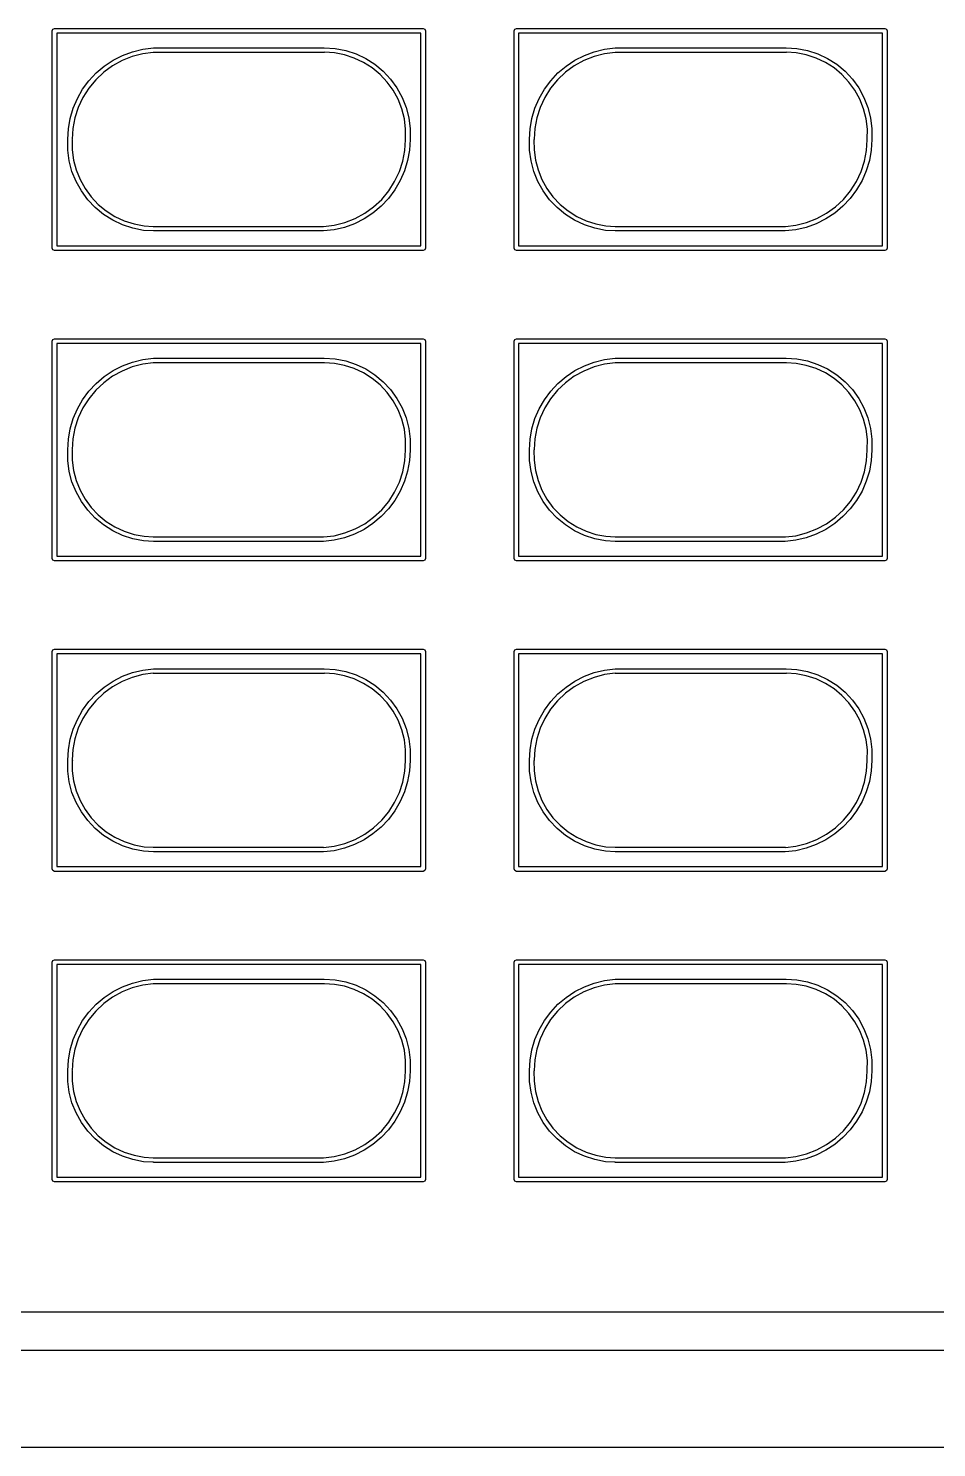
# Model space of a CAD drawing. Header units: millimetres. Extents: x 19 to 252, y 54 to 139.
# Drawn here: x 124.37 to 147.78, y 53.78 to 90.35 of the extents above; entities that cross this region are included whole.
import ezdxf

# ---------------------------------------------------------------- set-up
doc = ezdxf.new("R2010")
doc.units = ezdxf.units.MM
doc.header["$LTSCALE"] = 25.4
doc.layers.add('BLACK', color=7, linetype='Continuous')

msp = doc.modelspace()

# ---------------------------------------------------------------- linework, layer by layer
for p, q in [((71.745, 57.281), (199.745, 57.281)), ((201.245, 56.281), (70.245, 56.281)), ((238.238, 53.781), (33.243, 53.781))]:
    msp.add_line(p, q)
at = {"layer": 'BLACK', "linetype": 'Continuous'}
for p, q in [((124.984, 90.292), (125.002, 90.335)), ((125.002, 90.335), (125.045, 90.353)), ((125.045, 90.353), (134.546, 90.353)), ((134.546, 90.353), (134.588, 90.335)), ((134.588, 90.335), (134.606, 90.292)), ((136.885, 90.292), (136.902, 90.335)), ((136.902, 90.335), (136.945, 90.353)), ((136.945, 90.353), (146.445, 90.353)), ((146.445, 90.353), (146.488, 90.335)), ((146.488, 90.335), (146.505, 90.292)), ((124.984, 84.692), (124.984, 90.292)), ((125.105, 90.233), (125.105, 84.752)), ((134.486, 90.233), (125.105, 90.233)), ((134.486, 84.752), (134.486, 90.233)), ((134.606, 90.292), (134.606, 84.692)), ((136.885, 84.692), (136.885, 90.292)), ((137.004, 90.233), (137.004, 84.752)), ((146.385, 90.233), (137.004, 90.233)), ((146.385, 84.752), (146.385, 90.233)), ((146.505, 90.292), (146.505, 84.692)), ((126.554, 89.533), (126.798, 89.657)), ((127.047, 89.629), (126.785, 89.524)), ((126.798, 89.657), (127.054, 89.753)), ((127.319, 89.7), (127.047, 89.629)), ((127.054, 89.753), (127.32, 89.818)), ((127.588, 89.735), (127.319, 89.7)), ((127.32, 89.818), (127.591, 89.852)), ((127.595, 89.732), (127.588, 89.735)), ((127.591, 89.852), (127.591, 89.852)), ((127.591, 89.852), (127.593, 89.851)), ((127.593, 89.851), (127.595, 89.852)), ((127.595, 89.852), (131.995, 89.852)), ((131.995, 89.732), (127.595, 89.732)), ((131.995, 89.852), (132.273, 89.834)), ((132.004, 89.736), (131.995, 89.732)), ((132.259, 89.72), (132.004, 89.736)), ((132.518, 89.67), (132.259, 89.72)), ((132.273, 89.834), (132.547, 89.782)), ((132.77, 89.588), (132.518, 89.67)), ((132.547, 89.782), (132.813, 89.696)), ((132.813, 89.696), (133.065, 89.577)), ((138.454, 89.533), (138.698, 89.657)), ((138.947, 89.629), (138.685, 89.524)), ((138.698, 89.657), (138.954, 89.753)), ((139.219, 89.7), (138.947, 89.629)), ((138.954, 89.753), (139.22, 89.818)), ((139.488, 89.735), (139.219, 89.7)), ((139.22, 89.818), (139.491, 89.852)), ((139.495, 89.732), (139.488, 89.735)), ((139.491, 89.852), (139.491, 89.852)), ((139.491, 89.852), (139.493, 89.851)), ((139.493, 89.851), (139.495, 89.852)), ((139.495, 89.852), (143.895, 89.852)), ((143.895, 89.732), (139.495, 89.732)), ((143.895, 89.852), (144.173, 89.834)), ((143.904, 89.736), (143.895, 89.732)), ((144.159, 89.72), (143.904, 89.736)), ((144.418, 89.67), (144.159, 89.72)), ((144.173, 89.834), (144.447, 89.782)), ((144.67, 89.588), (144.418, 89.67)), ((144.447, 89.782), (144.713, 89.696)), ((144.713, 89.696), (144.965, 89.577)), ((126.118, 89.205), (126.327, 89.381)), ((126.539, 89.388), (126.311, 89.222)), ((126.327, 89.381), (126.554, 89.533)), ((126.785, 89.524), (126.539, 89.388)), ((133.009, 89.475), (132.77, 89.588)), ((133.232, 89.333), (133.009, 89.475)), ((133.065, 89.577), (133.3, 89.427)), ((133.435, 89.164), (133.232, 89.333)), ((133.3, 89.427), (133.515, 89.249)), ((133.515, 89.249), (133.705, 89.045)), ((138.018, 89.205), (138.227, 89.381)), ((138.439, 89.388), (138.211, 89.222)), ((138.227, 89.381), (138.454, 89.533)), ((138.685, 89.524), (138.439, 89.388)), ((144.909, 89.475), (144.67, 89.588)), ((145.132, 89.333), (144.909, 89.475)), ((144.965, 89.577), (145.2, 89.427)), ((145.335, 89.164), (145.132, 89.333)), ((145.2, 89.427), (145.415, 89.249)), ((145.415, 89.249), (145.605, 89.045)), ((125.769, 88.785), (125.932, 89.005)), ((126.106, 89.028), (125.927, 88.811)), ((125.932, 89.005), (126.118, 89.205)), ((126.311, 89.222), (126.106, 89.028)), ((133.616, 88.971), (133.435, 89.164)), ((133.771, 88.757), (133.616, 88.971)), ((133.705, 89.045), (133.869, 88.819)), ((137.669, 88.785), (137.832, 89.005)), ((138.006, 89.028), (137.827, 88.811)), ((137.832, 89.005), (138.018, 89.205)), ((138.211, 89.222), (138.006, 89.028)), ((145.516, 88.971), (145.335, 89.164)), ((145.671, 88.757), (145.516, 88.971)), ((145.605, 89.045), (145.769, 88.819)), ((125.525, 88.296), (125.633, 88.548)), ((125.633, 88.548), (125.769, 88.785)), ((125.777, 88.573), (125.657, 88.318)), ((125.927, 88.811), (125.777, 88.573)), ((133.897, 88.525), (133.771, 88.757)), ((133.869, 88.819), (134.002, 88.574)), ((133.994, 88.279), (133.897, 88.525)), ((134.002, 88.574), (134.104, 88.314)), ((137.425, 88.296), (137.533, 88.548)), ((137.533, 88.548), (137.669, 88.785)), ((137.677, 88.573), (137.557, 88.318)), ((137.827, 88.811), (137.677, 88.573)), ((145.797, 88.525), (145.671, 88.757)), ((145.769, 88.819), (145.902, 88.574)), ((145.894, 88.279), (145.797, 88.525)), ((145.902, 88.574), (146.004, 88.314)), ((125.448, 88.034), (125.525, 88.296)), ((125.657, 88.318), (125.57, 88.05)), ((134.059, 88.022), (133.994, 88.279)), ((134.104, 88.314), (134.173, 88.044)), ((137.348, 88.034), (137.425, 88.296)), ((137.557, 88.318), (137.47, 88.05)), ((145.959, 88.022), (145.894, 88.279)), ((146.004, 88.314), (146.073, 88.044)), ((125.4, 87.765), (125.448, 88.034)), ((125.518, 87.773), (125.501, 87.501)), ((125.57, 88.05), (125.518, 87.773)), ((134.091, 87.76), (134.059, 88.022)), ((134.173, 88.044), (134.207, 87.767)), ((137.3, 87.765), (137.348, 88.034)), ((137.418, 87.773), (137.401, 87.501)), ((137.47, 88.05), (137.418, 87.773)), ((145.991, 87.76), (145.959, 88.022)), ((146.073, 88.044), (146.107, 87.767)), ((125.385, 87.496), (125.4, 87.765)), ((125.385, 87.495), (125.385, 87.496)), ((125.385, 87.494), (125.385, 87.495)), ((125.385, 87.495), (125.385, 87.495)), ((125.385, 87.492), (125.385, 87.494)), ((125.386, 87.215), (125.385, 87.492)), ((125.385, 87.492), (125.385, 87.492)), ((125.504, 87.489), (125.5, 87.48)), ((125.5, 87.48), (125.502, 87.223)), ((125.501, 87.501), (125.504, 87.492)), ((125.504, 87.492), (125.504, 87.49)), ((125.504, 87.49), (125.504, 87.489)), ((134.072, 87.209), (134.089, 87.483)), ((134.085, 87.492), (134.086, 87.494)), ((134.089, 87.483), (134.085, 87.492)), ((134.086, 87.496), (134.09, 87.505)), ((134.086, 87.494), (134.086, 87.496)), ((134.09, 87.505), (134.091, 87.76)), ((134.205, 87.488), (134.189, 87.217)), ((134.207, 87.767), (134.205, 87.492)), ((134.205, 87.492), (134.206, 87.492)), ((134.206, 87.492), (134.205, 87.491)), ((134.205, 87.491), (134.205, 87.488)), ((134.205, 87.488), (134.205, 87.488)), ((134.205, 87.488), (134.205, 87.488)), ((137.284, 87.492), (137.285, 87.494)), ((137.285, 87.492), (137.284, 87.492)), ((137.285, 87.496), (137.3, 87.765)), ((137.285, 87.495), (137.285, 87.496)), ((137.285, 87.494), (137.285, 87.495)), ((137.285, 87.495), (137.285, 87.495)), ((137.286, 87.215), (137.285, 87.492)), ((137.404, 87.489), (137.4, 87.48)), ((137.4, 87.48), (137.402, 87.223)), ((137.401, 87.501), (137.404, 87.492)), ((137.404, 87.492), (137.404, 87.49)), ((137.404, 87.49), (137.404, 87.489)), ((145.972, 87.209), (145.989, 87.483)), ((145.986, 87.496), (145.99, 87.505)), ((145.986, 87.494), (145.986, 87.496)), ((145.986, 87.492), (145.986, 87.494)), ((145.989, 87.483), (145.986, 87.492)), ((145.99, 87.505), (145.991, 87.76)), ((146.105, 87.488), (146.089, 87.217)), ((146.107, 87.767), (146.105, 87.492)), ((146.105, 87.492), (146.105, 87.492)), ((146.105, 87.492), (146.105, 87.491)), ((146.105, 87.491), (146.105, 87.488)), ((146.105, 87.488), (146.105, 87.488)), ((146.105, 87.488), (146.105, 87.488)), ((125.423, 86.938), (125.386, 87.215)), ((125.502, 87.223), (125.537, 86.96)), ((134.019, 86.93), (134.072, 87.209)), ((134.189, 87.217), (134.142, 86.946)), ((137.323, 86.938), (137.286, 87.215)), ((137.402, 87.223), (137.437, 86.96)), ((145.919, 86.93), (145.972, 87.209)), ((146.089, 87.217), (146.042, 86.946)), ((125.494, 86.667), (125.423, 86.938)), ((125.537, 86.96), (125.604, 86.704)), ((125.604, 86.704), (125.703, 86.457)), ((133.931, 86.661), (134.019, 86.93)), ((134.063, 86.682), (133.953, 86.43)), ((134.142, 86.946), (134.063, 86.682)), ((137.394, 86.667), (137.323, 86.938)), ((137.437, 86.96), (137.504, 86.704)), ((137.504, 86.704), (137.603, 86.457)), ((145.831, 86.661), (145.919, 86.93)), ((145.963, 86.682), (145.853, 86.43)), ((146.042, 86.946), (145.963, 86.682)), ((125.599, 86.408), (125.494, 86.667)), ((125.735, 86.163), (125.599, 86.408)), ((125.703, 86.457), (125.832, 86.225)), ((133.657, 86.165), (133.809, 86.404)), ((133.809, 86.404), (133.931, 86.661)), ((133.953, 86.43), (133.815, 86.191)), ((137.499, 86.408), (137.394, 86.667)), ((137.635, 86.163), (137.499, 86.408)), ((137.603, 86.457), (137.732, 86.225)), ((145.557, 86.165), (145.709, 86.404)), ((145.709, 86.404), (145.831, 86.661)), ((145.853, 86.43), (145.715, 86.191)), ((125.9, 85.937), (125.735, 86.163)), ((125.832, 86.225), (125.989, 86.011)), ((125.989, 86.011), (126.172, 85.818)), ((133.268, 85.754), (133.475, 85.947)), ((133.651, 85.971), (133.462, 85.771)), ((133.475, 85.947), (133.657, 86.165)), ((133.815, 86.191), (133.651, 85.971)), ((137.8, 85.937), (137.635, 86.163)), ((137.732, 86.225), (137.889, 86.011)), ((137.889, 86.011), (138.072, 85.818)), ((145.168, 85.754), (145.375, 85.947)), ((145.551, 85.971), (145.362, 85.771)), ((145.375, 85.947), (145.557, 86.165)), ((145.715, 86.191), (145.551, 85.971)), ((126.093, 85.734), (125.9, 85.937)), ((126.309, 85.556), (126.093, 85.734)), ((126.172, 85.818), (126.377, 85.65)), ((126.377, 85.65), (126.601, 85.508)), ((132.788, 85.453), (133.037, 85.588)), ((133.251, 85.594), (133.02, 85.443)), ((133.037, 85.588), (133.268, 85.754)), ((133.462, 85.771), (133.251, 85.594)), ((137.993, 85.734), (137.8, 85.937)), ((138.209, 85.556), (137.993, 85.734)), ((138.072, 85.818), (138.277, 85.65)), ((138.277, 85.65), (138.501, 85.508)), ((144.688, 85.453), (144.937, 85.588)), ((145.151, 85.594), (144.92, 85.443)), ((144.937, 85.588), (145.168, 85.754)), ((145.362, 85.771), (145.151, 85.594)), ((126.546, 85.407), (126.309, 85.556)), ((126.799, 85.288), (126.546, 85.407)), ((126.601, 85.508), (126.842, 85.396)), ((127.065, 85.202), (126.799, 85.288)), ((126.842, 85.396), (127.094, 85.314)), ((127.094, 85.314), (127.355, 85.264)), ((127.355, 85.264), (127.589, 85.25)), ((127.589, 85.25), (127.595, 85.252)), ((127.595, 85.252), (131.97, 85.252)), ((131.97, 85.252), (131.978, 85.249)), ((131.978, 85.249), (132.249, 85.281)), ((132.515, 85.226), (132.247, 85.163)), ((132.249, 85.281), (132.524, 85.35)), ((132.774, 85.32), (132.515, 85.226)), ((132.524, 85.35), (132.788, 85.453)), ((133.02, 85.443), (132.774, 85.32)), ((138.446, 85.407), (138.209, 85.556)), ((138.699, 85.288), (138.446, 85.407)), ((138.501, 85.508), (138.742, 85.396)), ((138.965, 85.202), (138.699, 85.288)), ((138.742, 85.396), (138.994, 85.314)), ((138.994, 85.314), (139.255, 85.264)), ((139.255, 85.264), (139.489, 85.25)), ((139.489, 85.25), (139.495, 85.252)), ((139.495, 85.252), (143.87, 85.252)), ((143.87, 85.252), (143.878, 85.249)), ((143.878, 85.249), (144.149, 85.281)), ((144.415, 85.226), (144.147, 85.163)), ((144.149, 85.281), (144.424, 85.35)), ((144.674, 85.32), (144.415, 85.226)), ((144.424, 85.35), (144.688, 85.453)), ((144.92, 85.443), (144.674, 85.32)), ((127.34, 85.149), (127.065, 85.202)), ((127.591, 85.134), (127.34, 85.149)), ((127.595, 85.132), (127.591, 85.134)), ((131.97, 85.132), (127.595, 85.132)), ((131.972, 85.133), (131.97, 85.132)), ((131.974, 85.132), (131.972, 85.133)), ((132.247, 85.163), (131.974, 85.132)), ((131.974, 85.132), (131.974, 85.132)), ((139.24, 85.149), (138.965, 85.202)), ((139.491, 85.134), (139.24, 85.149)), ((139.495, 85.132), (139.491, 85.134)), ((143.87, 85.132), (139.495, 85.132)), ((143.872, 85.133), (143.87, 85.132)), ((143.874, 85.132), (143.872, 85.133)), ((144.147, 85.163), (143.874, 85.132)), ((143.874, 85.132), (143.874, 85.132)), ((125.002, 84.649), (124.984, 84.692)), ((125.045, 84.631), (125.002, 84.649)), ((134.546, 84.631), (125.045, 84.631)), ((125.105, 84.752), (134.486, 84.752)), ((134.588, 84.649), (134.546, 84.631)), ((134.606, 84.692), (134.588, 84.649)), ((136.902, 84.649), (136.885, 84.692)), ((136.945, 84.631), (136.902, 84.649)), ((146.445, 84.631), (136.945, 84.631)), ((137.004, 84.752), (146.385, 84.752)), ((146.488, 84.649), (146.445, 84.631)), ((146.505, 84.692), (146.488, 84.649)), ((124.984, 82.292), (125.002, 82.335)), ((124.984, 76.692), (124.984, 82.292)), ((125.002, 82.335), (125.045, 82.353)), ((125.045, 82.353), (134.546, 82.353)), ((134.546, 82.353), (134.588, 82.335)), ((134.588, 82.335), (134.606, 82.292)), ((134.606, 82.292), (134.606, 76.692)), ((136.885, 82.292), (136.902, 82.335)), ((136.885, 76.692), (136.885, 82.292)), ((136.902, 82.335), (136.945, 82.353)), ((136.945, 82.353), (146.445, 82.353)), ((146.445, 82.353), (146.488, 82.335)), ((146.488, 82.335), (146.505, 82.292)), ((146.505, 82.292), (146.505, 76.692)), ((125.105, 82.233), (125.105, 76.752)), ((134.486, 82.233), (125.105, 82.233)), ((134.486, 76.752), (134.486, 82.233)), ((137.004, 82.233), (137.004, 76.752)), ((146.385, 82.233), (137.004, 82.233)), ((146.385, 76.752), (146.385, 82.233)), ((126.554, 81.533), (126.798, 81.657)), ((127.047, 81.629), (126.785, 81.524)), ((126.798, 81.657), (127.054, 81.753)), ((127.319, 81.7), (127.047, 81.629)), ((127.054, 81.753), (127.32, 81.818)), ((127.588, 81.735), (127.319, 81.7)), ((127.32, 81.818), (127.591, 81.852)), ((127.595, 81.732), (127.588, 81.735)), ((127.591, 81.852), (127.591, 81.852)), ((127.591, 81.852), (127.593, 81.851)), ((127.593, 81.851), (127.595, 81.852)), ((127.595, 81.852), (131.995, 81.852)), ((131.995, 81.732), (127.595, 81.732)), ((131.995, 81.852), (132.273, 81.834)), ((132.004, 81.736), (131.995, 81.732)), ((132.259, 81.72), (132.004, 81.736)), ((132.518, 81.67), (132.259, 81.72)), ((132.273, 81.834), (132.547, 81.782)), ((132.77, 81.588), (132.518, 81.67)), ((132.547, 81.782), (132.813, 81.696)), ((133.009, 81.475), (132.77, 81.588)), ((132.813, 81.696), (133.065, 81.577)), ((133.065, 81.577), (133.3, 81.427)), ((138.454, 81.533), (138.698, 81.657)), ((138.947, 81.629), (138.685, 81.524)), ((138.698, 81.657), (138.954, 81.753)), ((139.219, 81.7), (138.947, 81.629)), ((138.954, 81.753), (139.22, 81.818)), ((139.488, 81.735), (139.219, 81.7)), ((139.22, 81.818), (139.491, 81.852)), ((139.495, 81.732), (139.488, 81.735)), ((139.491, 81.852), (139.491, 81.852)), ((139.491, 81.852), (139.493, 81.851)), ((139.493, 81.851), (139.495, 81.852)), ((139.495, 81.852), (143.895, 81.852)), ((143.895, 81.732), (139.495, 81.732)), ((143.895, 81.852), (144.173, 81.834)), ((143.904, 81.736), (143.895, 81.732)), ((144.159, 81.72), (143.904, 81.736)), ((144.418, 81.67), (144.159, 81.72)), ((144.173, 81.834), (144.447, 81.782)), ((144.67, 81.588), (144.418, 81.67)), ((144.447, 81.782), (144.713, 81.696)), ((144.909, 81.475), (144.67, 81.588)), ((144.713, 81.696), (144.965, 81.577)), ((144.965, 81.577), (145.2, 81.427)), ((125.932, 81.005), (126.118, 81.205)), ((126.311, 81.222), (126.106, 81.028)), ((126.118, 81.205), (126.327, 81.381)), ((126.539, 81.388), (126.311, 81.222)), ((126.327, 81.381), (126.554, 81.533)), ((126.785, 81.524), (126.539, 81.388)), ((133.232, 81.333), (133.009, 81.475)), ((133.435, 81.164), (133.232, 81.333)), ((133.3, 81.427), (133.515, 81.249)), ((133.515, 81.249), (133.705, 81.045)), ((137.832, 81.005), (138.018, 81.205)), ((138.211, 81.222), (138.006, 81.028)), ((138.018, 81.205), (138.227, 81.381)), ((138.439, 81.388), (138.211, 81.222)), ((138.227, 81.381), (138.454, 81.533)), ((138.685, 81.524), (138.439, 81.388)), ((145.132, 81.333), (144.909, 81.475)), ((145.335, 81.164), (145.132, 81.333)), ((145.2, 81.427), (145.415, 81.249)), ((145.415, 81.249), (145.605, 81.045)), ((125.769, 80.785), (125.932, 81.005)), ((126.106, 81.028), (125.927, 80.811)), ((133.616, 80.971), (133.435, 81.164)), ((133.771, 80.757), (133.616, 80.971)), ((133.705, 81.045), (133.869, 80.819)), ((137.669, 80.785), (137.832, 81.005)), ((138.006, 81.028), (137.827, 80.811)), ((145.516, 80.971), (145.335, 81.164)), ((145.671, 80.757), (145.516, 80.971)), ((145.605, 81.045), (145.769, 80.819)), ((125.525, 80.296), (125.633, 80.548)), ((125.633, 80.548), (125.769, 80.785)), ((125.777, 80.573), (125.657, 80.318)), ((125.927, 80.811), (125.777, 80.573)), ((133.897, 80.525), (133.771, 80.757)), ((133.869, 80.819), (134.002, 80.574)), ((133.994, 80.279), (133.897, 80.525)), ((134.002, 80.574), (134.104, 80.314)), ((137.425, 80.296), (137.533, 80.548)), ((137.533, 80.548), (137.669, 80.785)), ((137.677, 80.573), (137.557, 80.318)), ((137.827, 80.811), (137.677, 80.573)), ((145.797, 80.525), (145.671, 80.757)), ((145.769, 80.819), (145.902, 80.574)), ((145.894, 80.279), (145.797, 80.525)), ((145.902, 80.574), (146.004, 80.314)), ((125.448, 80.034), (125.525, 80.296)), ((125.657, 80.318), (125.57, 80.05)), ((134.059, 80.022), (133.994, 80.279)), ((134.104, 80.314), (134.173, 80.044)), ((137.348, 80.034), (137.425, 80.296)), ((137.557, 80.318), (137.47, 80.05)), ((145.959, 80.022), (145.894, 80.279)), ((146.004, 80.314), (146.073, 80.044)), ((125.385, 79.496), (125.4, 79.765)), ((125.4, 79.765), (125.448, 80.034)), ((125.518, 79.773), (125.501, 79.501)), ((125.57, 80.05), (125.518, 79.773)), ((134.091, 79.76), (134.059, 80.022)), ((134.09, 79.505), (134.091, 79.76)), ((134.173, 80.044), (134.207, 79.767)), ((134.207, 79.767), (134.205, 79.492)), ((137.285, 79.496), (137.3, 79.765)), ((137.3, 79.765), (137.348, 80.034)), ((137.418, 79.773), (137.401, 79.501)), ((137.47, 80.05), (137.418, 79.773)), ((145.991, 79.76), (145.959, 80.022)), ((145.99, 79.505), (145.991, 79.76)), ((146.073, 80.044), (146.107, 79.767)), ((146.107, 79.767), (146.105, 79.492)), ((125.385, 79.495), (125.385, 79.496)), ((125.385, 79.494), (125.385, 79.495)), ((125.385, 79.495), (125.385, 79.495)), ((125.385, 79.492), (125.385, 79.494)), ((125.386, 79.215), (125.385, 79.492)), ((125.385, 79.492), (125.385, 79.492)), ((125.504, 79.489), (125.5, 79.48)), ((125.5, 79.48), (125.502, 79.223)), ((125.501, 79.501), (125.504, 79.492)), ((125.504, 79.492), (125.504, 79.49)), ((125.504, 79.49), (125.504, 79.489)), ((134.072, 79.209), (134.089, 79.483)), ((134.085, 79.492), (134.086, 79.494)), ((134.089, 79.483), (134.085, 79.492)), ((134.086, 79.496), (134.09, 79.505)), ((134.086, 79.494), (134.086, 79.496)), ((134.205, 79.488), (134.189, 79.217)), ((134.205, 79.492), (134.206, 79.492)), ((134.206, 79.492), (134.205, 79.491)), ((134.205, 79.491), (134.205, 79.488)), ((134.205, 79.488), (134.205, 79.488)), ((134.205, 79.488), (134.205, 79.488)), ((137.284, 79.492), (137.285, 79.494)), ((137.285, 79.492), (137.284, 79.492)), ((137.285, 79.495), (137.285, 79.496)), ((137.285, 79.494), (137.285, 79.495)), ((137.285, 79.495), (137.285, 79.495)), ((137.286, 79.215), (137.285, 79.492)), ((137.404, 79.489), (137.4, 79.48)), ((137.4, 79.48), (137.402, 79.223)), ((137.401, 79.501), (137.404, 79.492)), ((137.404, 79.492), (137.404, 79.49)), ((137.404, 79.49), (137.404, 79.489)), ((145.972, 79.209), (145.989, 79.483)), ((145.986, 79.496), (145.99, 79.505)), ((145.986, 79.494), (145.986, 79.496)), ((145.986, 79.492), (145.986, 79.494)), ((145.989, 79.483), (145.986, 79.492)), ((146.105, 79.488), (146.089, 79.217)), ((146.105, 79.492), (146.105, 79.492)), ((146.105, 79.492), (146.105, 79.491)), ((146.105, 79.491), (146.105, 79.488)), ((146.105, 79.488), (146.105, 79.488)), ((146.105, 79.488), (146.105, 79.488)), ((125.423, 78.938), (125.386, 79.215)), ((125.502, 79.223), (125.537, 78.96)), ((134.019, 78.93), (134.072, 79.209)), ((134.189, 79.217), (134.142, 78.946)), ((137.323, 78.938), (137.286, 79.215)), ((137.402, 79.223), (137.437, 78.96)), ((145.919, 78.93), (145.972, 79.209)), ((146.089, 79.217), (146.042, 78.946)), ((125.494, 78.667), (125.423, 78.938)), ((125.599, 78.408), (125.494, 78.667)), ((125.537, 78.96), (125.604, 78.704)), ((125.604, 78.704), (125.703, 78.457)), ((133.809, 78.404), (133.931, 78.661)), ((133.931, 78.661), (134.019, 78.93)), ((134.063, 78.682), (133.953, 78.43)), ((134.142, 78.946), (134.063, 78.682)), ((137.394, 78.667), (137.323, 78.938)), ((137.499, 78.408), (137.394, 78.667)), ((137.437, 78.96), (137.504, 78.704)), ((137.504, 78.704), (137.603, 78.457)), ((145.709, 78.404), (145.831, 78.661)), ((145.831, 78.661), (145.919, 78.93)), ((145.963, 78.682), (145.853, 78.43)), ((146.042, 78.946), (145.963, 78.682)), ((125.735, 78.163), (125.599, 78.408)), ((125.703, 78.457), (125.832, 78.225)), ((133.657, 78.165), (133.809, 78.404)), ((133.953, 78.43), (133.815, 78.191)), ((137.635, 78.163), (137.499, 78.408)), ((137.603, 78.457), (137.732, 78.225)), ((145.557, 78.165), (145.709, 78.404)), ((145.853, 78.43), (145.715, 78.191)), ((125.9, 77.937), (125.735, 78.163)), ((125.832, 78.225), (125.989, 78.011)), ((126.093, 77.734), (125.9, 77.937)), ((125.989, 78.011), (126.172, 77.818)), ((133.268, 77.754), (133.475, 77.947)), ((133.651, 77.971), (133.462, 77.771)), ((133.475, 77.947), (133.657, 78.165)), ((133.815, 78.191), (133.651, 77.971)), ((137.8, 77.937), (137.635, 78.163)), ((137.732, 78.225), (137.889, 78.011)), ((137.993, 77.734), (137.8, 77.937)), ((137.889, 78.011), (138.072, 77.818)), ((145.168, 77.754), (145.375, 77.947)), ((145.551, 77.971), (145.362, 77.771)), ((145.375, 77.947), (145.557, 78.165)), ((145.715, 78.191), (145.551, 77.971)), ((126.309, 77.556), (126.093, 77.734)), ((126.172, 77.818), (126.377, 77.65)), ((126.546, 77.407), (126.309, 77.556)), ((126.377, 77.65), (126.601, 77.508)), ((132.788, 77.453), (133.037, 77.588)), ((133.251, 77.594), (133.02, 77.443)), ((133.037, 77.588), (133.268, 77.754)), ((133.462, 77.771), (133.251, 77.594)), ((138.209, 77.556), (137.993, 77.734)), ((138.072, 77.818), (138.277, 77.65)), ((138.446, 77.407), (138.209, 77.556)), ((138.277, 77.65), (138.501, 77.508)), ((144.688, 77.453), (144.937, 77.588)), ((145.151, 77.594), (144.92, 77.443)), ((144.937, 77.588), (145.168, 77.754)), ((145.362, 77.771), (145.151, 77.594)), ((126.799, 77.288), (126.546, 77.407)), ((126.601, 77.508), (126.842, 77.396)), ((127.065, 77.202), (126.799, 77.288)), ((126.842, 77.396), (127.094, 77.314)), ((127.34, 77.149), (127.065, 77.202)), ((127.094, 77.314), (127.355, 77.264)), ((127.355, 77.264), (127.589, 77.25)), ((127.589, 77.25), (127.595, 77.252)), ((127.595, 77.252), (131.97, 77.252)), ((131.97, 77.252), (131.978, 77.249)), ((131.978, 77.249), (132.249, 77.281)), ((132.515, 77.226), (132.247, 77.163)), ((132.249, 77.281), (132.524, 77.35)), ((132.774, 77.32), (132.515, 77.226)), ((132.524, 77.35), (132.788, 77.453)), ((133.02, 77.443), (132.774, 77.32)), ((138.699, 77.288), (138.446, 77.407)), ((138.501, 77.508), (138.742, 77.396)), ((138.965, 77.202), (138.699, 77.288)), ((138.742, 77.396), (138.994, 77.314)), ((139.24, 77.149), (138.965, 77.202)), ((138.994, 77.314), (139.255, 77.264)), ((139.255, 77.264), (139.489, 77.25)), ((139.489, 77.25), (139.495, 77.252)), ((139.495, 77.252), (143.87, 77.252)), ((143.87, 77.252), (143.878, 77.249)), ((143.878, 77.249), (144.149, 77.281)), ((144.415, 77.226), (144.147, 77.163)), ((144.149, 77.281), (144.424, 77.35)), ((144.674, 77.32), (144.415, 77.226)), ((144.424, 77.35), (144.688, 77.453)), ((144.92, 77.443), (144.674, 77.32)), ((127.591, 77.134), (127.34, 77.149)), ((127.595, 77.132), (127.591, 77.134)), ((131.97, 77.132), (127.595, 77.132)), ((131.972, 77.133), (131.97, 77.132)), ((131.974, 77.132), (131.972, 77.133)), ((132.247, 77.163), (131.974, 77.132)), ((131.974, 77.132), (131.974, 77.132)), ((139.491, 77.134), (139.24, 77.149)), ((139.495, 77.132), (139.491, 77.134)), ((143.87, 77.132), (139.495, 77.132)), ((143.872, 77.133), (143.87, 77.132)), ((143.874, 77.132), (143.872, 77.133)), ((144.147, 77.163), (143.874, 77.132)), ((143.874, 77.132), (143.874, 77.132)), ((125.002, 76.649), (124.984, 76.692)), ((125.045, 76.632), (125.002, 76.649)), ((134.546, 76.632), (125.045, 76.632)), ((125.105, 76.752), (134.486, 76.752)), ((134.588, 76.649), (134.546, 76.632)), ((134.606, 76.692), (134.588, 76.649)), ((136.902, 76.649), (136.885, 76.692)), ((136.945, 76.632), (136.902, 76.649)), ((146.445, 76.632), (136.945, 76.632)), ((137.004, 76.752), (146.385, 76.752)), ((146.488, 76.649), (146.445, 76.632)), ((146.505, 76.692), (146.488, 76.649)), ((124.984, 74.292), (125.002, 74.335)), ((124.984, 68.692), (124.984, 74.292)), ((125.002, 74.335), (125.045, 74.353)), ((125.045, 74.353), (134.546, 74.353)), ((134.546, 74.353), (134.588, 74.335)), ((134.588, 74.335), (134.606, 74.292)), ((134.606, 74.292), (134.606, 68.692)), ((136.885, 74.292), (136.902, 74.335)), ((136.885, 68.692), (136.885, 74.292)), ((136.902, 74.335), (136.945, 74.353)), ((136.945, 74.353), (146.445, 74.353)), ((146.445, 74.353), (146.488, 74.335)), ((146.488, 74.335), (146.505, 74.292)), ((146.505, 74.292), (146.505, 68.692)), ((125.105, 74.233), (125.105, 68.752)), ((134.486, 74.233), (125.105, 74.233)), ((134.486, 68.752), (134.486, 74.233)), ((137.004, 74.233), (137.004, 68.752)), ((146.385, 74.233), (137.004, 74.233)), ((146.385, 68.752), (146.385, 74.233)), ((126.327, 73.381), (126.554, 73.533)), ((126.785, 73.524), (126.539, 73.388)), ((126.554, 73.533), (126.798, 73.657)), ((127.047, 73.629), (126.785, 73.524)), ((126.798, 73.657), (127.054, 73.753)), ((127.319, 73.7), (127.047, 73.629)), ((127.054, 73.753), (127.32, 73.818)), ((127.588, 73.735), (127.319, 73.7)), ((127.32, 73.818), (127.591, 73.852)), ((127.595, 73.732), (127.588, 73.735)), ((127.591, 73.852), (127.591, 73.852)), ((127.591, 73.852), (127.593, 73.851)), ((127.593, 73.851), (127.595, 73.852)), ((127.595, 73.852), (131.995, 73.852)), ((131.995, 73.732), (127.595, 73.732)), ((131.995, 73.852), (132.273, 73.834)), ((132.004, 73.736), (131.995, 73.732)), ((132.259, 73.72), (132.004, 73.736)), ((132.518, 73.67), (132.259, 73.72)), ((132.273, 73.834), (132.547, 73.782)), ((132.77, 73.588), (132.518, 73.67)), ((132.547, 73.782), (132.813, 73.696)), ((133.009, 73.475), (132.77, 73.588)), ((132.813, 73.696), (133.065, 73.577)), ((133.065, 73.577), (133.3, 73.427)), ((138.227, 73.381), (138.454, 73.533)), ((138.685, 73.524), (138.439, 73.388)), ((138.454, 73.533), (138.698, 73.657)), ((138.947, 73.629), (138.685, 73.524)), ((138.698, 73.657), (138.954, 73.753)), ((139.219, 73.7), (138.947, 73.629)), ((138.954, 73.753), (139.22, 73.818)), ((139.488, 73.735), (139.219, 73.7)), ((139.22, 73.818), (139.491, 73.852)), ((139.495, 73.732), (139.488, 73.735)), ((139.491, 73.852), (139.491, 73.852)), ((139.491, 73.852), (139.493, 73.851)), ((139.493, 73.851), (139.495, 73.852)), ((139.495, 73.852), (143.895, 73.852)), ((143.895, 73.732), (139.495, 73.732)), ((143.895, 73.852), (144.173, 73.834)), ((143.904, 73.736), (143.895, 73.732)), ((144.159, 73.72), (143.904, 73.736)), ((144.418, 73.67), (144.159, 73.72)), ((144.173, 73.834), (144.447, 73.782)), ((144.67, 73.588), (144.418, 73.67)), ((144.447, 73.782), (144.713, 73.696)), ((144.909, 73.475), (144.67, 73.588)), ((144.713, 73.696), (144.965, 73.577)), ((144.965, 73.577), (145.2, 73.427)), ((125.932, 73.005), (126.118, 73.205)), ((126.311, 73.222), (126.106, 73.028)), ((126.118, 73.205), (126.327, 73.381)), ((126.539, 73.388), (126.311, 73.222)), ((133.232, 73.333), (133.009, 73.475)), ((133.435, 73.164), (133.232, 73.333)), ((133.3, 73.427), (133.515, 73.249)), ((133.616, 72.971), (133.435, 73.164)), ((133.515, 73.249), (133.705, 73.045)), ((137.832, 73.005), (138.018, 73.205)), ((138.211, 73.222), (138.006, 73.028)), ((138.018, 73.205), (138.227, 73.381)), ((138.439, 73.388), (138.211, 73.222)), ((145.132, 73.333), (144.909, 73.475)), ((145.335, 73.164), (145.132, 73.333)), ((145.2, 73.427), (145.415, 73.249)), ((145.516, 72.971), (145.335, 73.164)), ((145.415, 73.249), (145.605, 73.045)), ((125.633, 72.548), (125.769, 72.785)), ((125.769, 72.785), (125.932, 73.005)), ((125.927, 72.811), (125.777, 72.573)), ((126.106, 73.028), (125.927, 72.811)), ((133.771, 72.757), (133.616, 72.971)), ((133.705, 73.045), (133.869, 72.819)), ((133.869, 72.819), (134.002, 72.574)), ((137.533, 72.548), (137.669, 72.785)), ((137.669, 72.785), (137.832, 73.005)), ((137.827, 72.811), (137.677, 72.573)), ((138.006, 73.028), (137.827, 72.811)), ((145.671, 72.757), (145.516, 72.971)), ((145.605, 73.045), (145.769, 72.819)), ((145.769, 72.819), (145.902, 72.574)), ((125.525, 72.296), (125.633, 72.548)), ((125.777, 72.573), (125.657, 72.318)), ((133.897, 72.525), (133.771, 72.757)), ((133.994, 72.279), (133.897, 72.525)), ((134.002, 72.574), (134.104, 72.314)), ((137.425, 72.296), (137.533, 72.548)), ((137.677, 72.573), (137.557, 72.318)), ((145.797, 72.525), (145.671, 72.757)), ((145.894, 72.279), (145.797, 72.525)), ((145.902, 72.574), (146.004, 72.314)), ((125.448, 72.034), (125.525, 72.296)), ((125.57, 72.05), (125.518, 71.773)), ((125.657, 72.318), (125.57, 72.05)), ((134.059, 72.022), (133.994, 72.279)), ((134.104, 72.314), (134.173, 72.044)), ((137.348, 72.034), (137.425, 72.296)), ((137.47, 72.05), (137.418, 71.773)), ((137.557, 72.318), (137.47, 72.05)), ((145.959, 72.022), (145.894, 72.279)), ((146.004, 72.314), (146.073, 72.044)), ((125.385, 71.496), (125.4, 71.765)), ((125.4, 71.765), (125.448, 72.034)), ((125.518, 71.773), (125.501, 71.501)), ((134.091, 71.76), (134.059, 72.022)), ((134.09, 71.505), (134.091, 71.76)), ((134.173, 72.044), (134.207, 71.767)), ((134.207, 71.767), (134.205, 71.492)), ((137.285, 71.496), (137.3, 71.765)), ((137.3, 71.765), (137.348, 72.034)), ((137.418, 71.773), (137.401, 71.501)), ((145.991, 71.76), (145.959, 72.022)), ((145.99, 71.505), (145.991, 71.76)), ((146.073, 72.044), (146.107, 71.767)), ((146.107, 71.767), (146.105, 71.492)), ((125.385, 71.495), (125.385, 71.496)), ((125.385, 71.494), (125.385, 71.495)), ((125.385, 71.495), (125.385, 71.495)), ((125.385, 71.492), (125.385, 71.494)), ((125.386, 71.215), (125.385, 71.492)), ((125.385, 71.492), (125.385, 71.492)), ((125.504, 71.489), (125.5, 71.48)), ((125.5, 71.48), (125.502, 71.223)), ((125.501, 71.501), (125.504, 71.492)), ((125.504, 71.492), (125.504, 71.49)), ((125.504, 71.49), (125.504, 71.489)), ((134.072, 71.209), (134.089, 71.483)), ((134.085, 71.492), (134.086, 71.494)), ((134.089, 71.483), (134.085, 71.492)), ((134.086, 71.496), (134.09, 71.505)), ((134.086, 71.494), (134.086, 71.496)), ((134.205, 71.488), (134.189, 71.217)), ((134.205, 71.492), (134.206, 71.492)), ((134.206, 71.492), (134.205, 71.491)), ((134.205, 71.491), (134.205, 71.488)), ((134.205, 71.488), (134.205, 71.488)), ((134.205, 71.488), (134.205, 71.488)), ((137.284, 71.492), (137.285, 71.494)), ((137.285, 71.492), (137.284, 71.492)), ((137.285, 71.495), (137.285, 71.496)), ((137.285, 71.494), (137.285, 71.495)), ((137.285, 71.495), (137.285, 71.495)), ((137.286, 71.215), (137.285, 71.492)), ((137.404, 71.489), (137.4, 71.48)), ((137.4, 71.48), (137.402, 71.223)), ((137.401, 71.501), (137.404, 71.492)), ((137.404, 71.492), (137.404, 71.49)), ((137.404, 71.49), (137.404, 71.489)), ((145.972, 71.209), (145.989, 71.483)), ((145.986, 71.496), (145.99, 71.505)), ((145.986, 71.494), (145.986, 71.496)), ((145.986, 71.492), (145.986, 71.494)), ((145.989, 71.483), (145.986, 71.492)), ((146.105, 71.488), (146.089, 71.217)), ((146.105, 71.492), (146.105, 71.492)), ((146.105, 71.492), (146.105, 71.491)), ((146.105, 71.491), (146.105, 71.488)), ((146.105, 71.488), (146.105, 71.488)), ((146.105, 71.488), (146.105, 71.488)), ((125.423, 70.938), (125.386, 71.215)), ((125.502, 71.223), (125.537, 70.96)), ((125.537, 70.96), (125.604, 70.704)), ((134.019, 70.93), (134.072, 71.209)), ((134.189, 71.217), (134.142, 70.946)), ((137.323, 70.938), (137.286, 71.215)), ((137.402, 71.223), (137.437, 70.96)), ((137.437, 70.96), (137.504, 70.704)), ((145.919, 70.93), (145.972, 71.209)), ((146.089, 71.217), (146.042, 70.946)), ((125.494, 70.667), (125.423, 70.938)), ((125.599, 70.408), (125.494, 70.667)), ((125.604, 70.704), (125.703, 70.457)), ((133.809, 70.404), (133.931, 70.661)), ((133.931, 70.661), (134.019, 70.93)), ((134.063, 70.682), (133.953, 70.43)), ((134.142, 70.946), (134.063, 70.682)), ((137.394, 70.667), (137.323, 70.938)), ((137.499, 70.408), (137.394, 70.667)), ((137.504, 70.704), (137.603, 70.457)), ((145.709, 70.404), (145.831, 70.661)), ((145.831, 70.661), (145.919, 70.93)), ((145.963, 70.682), (145.853, 70.43)), ((146.042, 70.946), (145.963, 70.682)), ((125.735, 70.163), (125.599, 70.408)), ((125.703, 70.457), (125.832, 70.225)), ((125.832, 70.225), (125.989, 70.011)), ((133.657, 70.165), (133.809, 70.404)), ((133.953, 70.43), (133.815, 70.191)), ((137.635, 70.163), (137.499, 70.408)), ((137.603, 70.457), (137.732, 70.225)), ((137.732, 70.225), (137.889, 70.011)), ((145.557, 70.165), (145.709, 70.404)), ((145.853, 70.43), (145.715, 70.191)), ((125.9, 69.937), (125.735, 70.163)), ((126.093, 69.734), (125.9, 69.937)), ((125.989, 70.011), (126.172, 69.818)), ((133.268, 69.754), (133.475, 69.947)), ((133.651, 69.971), (133.462, 69.771)), ((133.475, 69.947), (133.657, 70.165)), ((133.815, 70.191), (133.651, 69.971)), ((137.8, 69.937), (137.635, 70.163)), ((137.993, 69.734), (137.8, 69.937)), ((137.889, 70.011), (138.072, 69.818)), ((145.168, 69.754), (145.375, 69.947)), ((145.551, 69.971), (145.362, 69.771)), ((145.375, 69.947), (145.557, 70.165)), ((145.715, 70.191), (145.551, 69.971)), ((126.309, 69.556), (126.093, 69.734)), ((126.172, 69.818), (126.377, 69.65)), ((126.546, 69.407), (126.309, 69.556)), ((126.377, 69.65), (126.601, 69.508)), ((126.601, 69.508), (126.842, 69.396)), ((132.788, 69.453), (133.037, 69.588)), ((133.251, 69.594), (133.02, 69.443)), ((133.037, 69.588), (133.268, 69.754)), ((133.462, 69.771), (133.251, 69.594)), ((138.209, 69.556), (137.993, 69.734)), ((138.072, 69.818), (138.277, 69.65)), ((138.446, 69.407), (138.209, 69.556)), ((138.277, 69.65), (138.501, 69.508)), ((138.501, 69.508), (138.742, 69.396)), ((144.688, 69.453), (144.937, 69.588)), ((145.151, 69.594), (144.92, 69.443)), ((144.937, 69.588), (145.168, 69.754)), ((145.362, 69.771), (145.151, 69.594)), ((126.799, 69.288), (126.546, 69.407)), ((127.065, 69.202), (126.799, 69.288)), ((126.842, 69.396), (127.094, 69.314)), ((127.34, 69.149), (127.065, 69.202)), ((127.094, 69.314), (127.355, 69.264)), ((127.591, 69.134), (127.34, 69.149)), ((127.355, 69.264), (127.589, 69.25)), ((127.589, 69.25), (127.595, 69.252)), ((127.595, 69.132), (127.591, 69.134)), ((127.595, 69.252), (131.97, 69.252)), ((131.97, 69.132), (127.595, 69.132)), ((131.97, 69.252), (131.978, 69.249)), ((131.972, 69.133), (131.97, 69.132)), ((131.974, 69.132), (131.972, 69.133)), ((132.247, 69.163), (131.974, 69.132)), ((131.974, 69.132), (131.974, 69.132)), ((131.978, 69.249), (132.249, 69.281)), ((132.515, 69.226), (132.247, 69.163)), ((132.249, 69.281), (132.524, 69.35)), ((132.774, 69.32), (132.515, 69.226)), ((132.524, 69.35), (132.788, 69.453)), ((133.02, 69.443), (132.774, 69.32)), ((138.699, 69.288), (138.446, 69.407)), ((138.965, 69.202), (138.699, 69.288)), ((138.742, 69.396), (138.994, 69.314)), ((139.24, 69.149), (138.965, 69.202)), ((138.994, 69.314), (139.255, 69.264)), ((139.491, 69.134), (139.24, 69.149)), ((139.255, 69.264), (139.489, 69.25)), ((139.489, 69.25), (139.495, 69.252)), ((139.495, 69.132), (139.491, 69.134)), ((139.495, 69.252), (143.87, 69.252)), ((143.87, 69.132), (139.495, 69.132)), ((143.87, 69.252), (143.878, 69.249)), ((143.872, 69.133), (143.87, 69.132)), ((143.874, 69.132), (143.872, 69.133)), ((144.147, 69.163), (143.874, 69.132)), ((143.874, 69.132), (143.874, 69.132)), ((143.878, 69.249), (144.149, 69.281)), ((144.415, 69.226), (144.147, 69.163)), ((144.149, 69.281), (144.424, 69.35)), ((144.674, 69.32), (144.415, 69.226)), ((144.424, 69.35), (144.688, 69.453)), ((144.92, 69.443), (144.674, 69.32)), ((125.002, 68.649), (124.984, 68.692)), ((125.045, 68.631), (125.002, 68.649)), ((134.546, 68.631), (125.045, 68.631)), ((125.105, 68.752), (134.486, 68.752)), ((134.588, 68.649), (134.546, 68.631)), ((134.606, 68.692), (134.588, 68.649)), ((136.902, 68.649), (136.885, 68.692)), ((136.945, 68.631), (136.902, 68.649)), ((146.445, 68.631), (136.945, 68.631)), ((137.004, 68.752), (146.385, 68.752)), ((146.488, 68.649), (146.445, 68.631)), ((146.505, 68.692), (146.488, 68.649)), ((124.984, 66.292), (125.002, 66.335)), ((124.984, 60.692), (124.984, 66.292)), ((125.002, 66.335), (125.045, 66.353)), ((125.045, 66.353), (134.546, 66.353)), ((125.105, 66.232), (125.105, 60.752)), ((134.486, 66.232), (125.105, 66.232)), ((134.486, 60.752), (134.486, 66.232)), ((134.546, 66.353), (134.588, 66.335)), ((134.588, 66.335), (134.606, 66.292)), ((134.606, 66.292), (134.606, 60.692)), ((136.885, 66.292), (136.902, 66.335)), ((136.885, 60.692), (136.885, 66.292)), ((136.902, 66.335), (136.945, 66.353)), ((136.945, 66.353), (146.445, 66.353)), ((137.004, 66.232), (137.004, 60.752)), ((146.385, 66.232), (137.004, 66.232)), ((146.385, 60.752), (146.385, 66.232)), ((146.445, 66.353), (146.488, 66.335)), ((146.488, 66.335), (146.505, 66.292)), ((146.505, 66.292), (146.505, 60.692)), ((127.32, 65.818), (127.591, 65.852)), ((127.591, 65.852), (127.591, 65.852)), ((127.591, 65.852), (127.593, 65.851)), ((127.593, 65.851), (127.595, 65.852)), ((127.595, 65.852), (131.995, 65.852)), ((131.995, 65.852), (132.273, 65.834)), ((132.273, 65.834), (132.547, 65.782)), ((139.22, 65.818), (139.491, 65.852)), ((139.491, 65.852), (139.491, 65.852)), ((139.491, 65.852), (139.493, 65.851)), ((139.493, 65.851), (139.495, 65.852)), ((139.495, 65.852), (143.895, 65.852)), ((143.895, 65.852), (144.173, 65.834)), ((144.173, 65.834), (144.447, 65.782)), ((126.327, 65.381), (126.554, 65.533)), ((126.785, 65.524), (126.539, 65.388)), ((126.554, 65.533), (126.798, 65.657)), ((127.047, 65.629), (126.785, 65.524)), ((126.798, 65.657), (127.054, 65.753)), ((127.319, 65.7), (127.047, 65.629)), ((127.054, 65.753), (127.32, 65.818)), ((127.588, 65.735), (127.319, 65.7)), ((127.595, 65.732), (127.588, 65.735)), ((131.995, 65.732), (127.595, 65.732)), ((132.004, 65.736), (131.995, 65.732)), ((132.259, 65.719), (132.004, 65.736)), ((132.518, 65.67), (132.259, 65.719)), ((132.77, 65.588), (132.518, 65.67)), ((132.547, 65.782), (132.813, 65.696)), ((133.009, 65.475), (132.77, 65.588)), ((132.813, 65.696), (133.065, 65.577)), ((133.232, 65.333), (133.009, 65.475)), ((133.065, 65.577), (133.3, 65.427)), ((138.227, 65.381), (138.454, 65.533)), ((138.685, 65.524), (138.439, 65.388)), ((138.454, 65.533), (138.698, 65.657)), ((138.947, 65.629), (138.685, 65.524)), ((138.698, 65.657), (138.954, 65.753)), ((139.219, 65.7), (138.947, 65.629)), ((138.954, 65.753), (139.22, 65.818)), ((139.488, 65.735), (139.219, 65.7)), ((139.495, 65.732), (139.488, 65.735)), ((143.895, 65.732), (139.495, 65.732)), ((143.904, 65.736), (143.895, 65.732)), ((144.159, 65.719), (143.904, 65.736)), ((144.418, 65.67), (144.159, 65.719)), ((144.67, 65.588), (144.418, 65.67)), ((144.447, 65.782), (144.713, 65.696)), ((144.909, 65.475), (144.67, 65.588)), ((144.713, 65.696), (144.965, 65.577)), ((145.132, 65.333), (144.909, 65.475)), ((144.965, 65.577), (145.2, 65.427)), ((125.932, 65.005), (126.118, 65.205)), ((126.311, 65.222), (126.106, 65.028)), ((126.118, 65.205), (126.327, 65.381)), ((126.539, 65.388), (126.311, 65.222)), ((133.435, 65.164), (133.232, 65.333)), ((133.3, 65.427), (133.515, 65.249)), ((133.616, 64.971), (133.435, 65.164)), ((133.515, 65.249), (133.705, 65.045)), ((137.832, 65.005), (138.018, 65.205)), ((138.211, 65.222), (138.006, 65.028)), ((138.018, 65.205), (138.227, 65.381)), ((138.439, 65.388), (138.211, 65.222)), ((145.335, 65.164), (145.132, 65.333)), ((145.2, 65.427), (145.415, 65.249)), ((145.516, 64.971), (145.335, 65.164)), ((145.415, 65.249), (145.605, 65.045)), ((125.633, 64.548), (125.769, 64.785)), ((125.769, 64.785), (125.932, 65.005)), ((125.927, 64.811), (125.777, 64.573)), ((126.106, 65.028), (125.927, 64.811)), ((133.771, 64.757), (133.616, 64.971)), ((133.705, 65.045), (133.869, 64.819)), ((133.897, 64.525), (133.771, 64.757)), ((133.869, 64.819), (134.002, 64.574)), ((137.533, 64.548), (137.669, 64.785)), ((137.669, 64.785), (137.832, 65.005)), ((137.827, 64.811), (137.677, 64.573)), ((138.006, 65.028), (137.827, 64.811)), ((145.671, 64.757), (145.516, 64.971)), ((145.605, 65.045), (145.769, 64.819)), ((145.797, 64.525), (145.671, 64.757)), ((145.769, 64.819), (145.902, 64.574)), ((125.525, 64.296), (125.633, 64.548)), ((125.777, 64.573), (125.657, 64.318)), ((133.994, 64.279), (133.897, 64.525)), ((134.002, 64.574), (134.104, 64.314)), ((137.425, 64.296), (137.533, 64.548)), ((137.677, 64.573), (137.557, 64.318)), ((145.894, 64.279), (145.797, 64.525)), ((145.902, 64.574), (146.004, 64.314)), ((125.4, 63.765), (125.448, 64.034)), ((125.448, 64.034), (125.525, 64.296)), ((125.57, 64.05), (125.518, 63.773)), ((125.657, 64.318), (125.57, 64.05)), ((134.059, 64.022), (133.994, 64.279)), ((134.091, 63.76), (134.059, 64.022)), ((134.104, 64.314), (134.173, 64.044)), ((134.173, 64.044), (134.207, 63.767)), ((137.3, 63.765), (137.348, 64.034)), ((137.348, 64.034), (137.425, 64.296)), ((137.47, 64.05), (137.418, 63.773)), ((137.557, 64.318), (137.47, 64.05)), ((145.959, 64.022), (145.894, 64.279)), ((145.991, 63.76), (145.959, 64.022)), ((146.004, 64.314), (146.073, 64.044)), ((146.073, 64.044), (146.107, 63.767)), ((125.385, 63.496), (125.4, 63.765)), ((125.518, 63.773), (125.501, 63.501)), ((134.09, 63.505), (134.091, 63.76)), ((134.207, 63.767), (134.205, 63.492)), ((137.285, 63.496), (137.3, 63.765)), ((137.418, 63.773), (137.401, 63.501)), ((145.99, 63.505), (145.991, 63.76)), ((146.107, 63.767), (146.105, 63.492)), ((125.385, 63.495), (125.385, 63.496)), ((125.385, 63.494), (125.385, 63.495)), ((125.385, 63.495), (125.385, 63.495)), ((125.385, 63.492), (125.385, 63.494)), ((125.386, 63.215), (125.385, 63.492)), ((125.385, 63.492), (125.385, 63.492)), ((125.504, 63.489), (125.5, 63.48)), ((125.5, 63.48), (125.502, 63.223)), ((125.501, 63.501), (125.504, 63.492)), ((125.504, 63.492), (125.504, 63.49)), ((125.504, 63.49), (125.504, 63.489)), ((134.072, 63.209), (134.089, 63.483)), ((134.085, 63.492), (134.086, 63.494)), ((134.089, 63.483), (134.085, 63.492)), ((134.086, 63.496), (134.09, 63.505)), ((134.086, 63.494), (134.086, 63.496)), ((134.205, 63.488), (134.189, 63.217)), ((134.205, 63.492), (134.206, 63.492)), ((134.206, 63.492), (134.205, 63.491)), ((134.205, 63.491), (134.205, 63.488)), ((134.205, 63.488), (134.205, 63.488)), ((134.205, 63.488), (134.205, 63.488)), ((137.284, 63.492), (137.285, 63.494)), ((137.285, 63.492), (137.284, 63.492)), ((137.285, 63.495), (137.285, 63.496)), ((137.285, 63.494), (137.285, 63.495)), ((137.285, 63.495), (137.285, 63.495)), ((137.286, 63.215), (137.285, 63.492)), ((137.404, 63.489), (137.4, 63.48)), ((137.4, 63.48), (137.402, 63.223)), ((137.401, 63.501), (137.404, 63.492)), ((137.404, 63.492), (137.404, 63.49)), ((137.404, 63.49), (137.404, 63.489)), ((145.972, 63.209), (145.989, 63.483)), ((145.986, 63.496), (145.99, 63.505)), ((145.986, 63.494), (145.986, 63.496)), ((145.986, 63.492), (145.986, 63.494)), ((145.989, 63.483), (145.986, 63.492)), ((146.105, 63.488), (146.089, 63.217)), ((146.105, 63.492), (146.105, 63.492)), ((146.105, 63.492), (146.105, 63.491)), ((146.105, 63.491), (146.105, 63.488)), ((146.105, 63.488), (146.105, 63.488)), ((146.105, 63.488), (146.105, 63.488)), ((125.423, 62.938), (125.386, 63.215)), ((125.494, 62.667), (125.423, 62.938)), ((125.502, 63.223), (125.537, 62.96)), ((125.537, 62.96), (125.604, 62.704)), ((133.931, 62.661), (134.019, 62.93)), ((134.019, 62.93), (134.072, 63.209)), ((134.142, 62.946), (134.063, 62.682)), ((134.189, 63.217), (134.142, 62.946)), ((137.323, 62.938), (137.286, 63.215)), ((137.394, 62.667), (137.323, 62.938)), ((137.402, 63.223), (137.437, 62.96)), ((137.437, 62.96), (137.504, 62.704)), ((145.831, 62.661), (145.919, 62.93)), ((145.919, 62.93), (145.972, 63.209)), ((146.042, 62.946), (145.963, 62.682)), ((146.089, 63.217), (146.042, 62.946)), ((125.599, 62.408), (125.494, 62.667)), ((125.604, 62.704), (125.703, 62.457)), ((133.809, 62.404), (133.931, 62.661)), ((134.063, 62.682), (133.953, 62.43)), ((137.499, 62.408), (137.394, 62.667)), ((137.504, 62.704), (137.603, 62.457)), ((145.709, 62.404), (145.831, 62.661)), ((145.963, 62.682), (145.853, 62.43)), ((125.735, 62.163), (125.599, 62.408)), ((125.703, 62.457), (125.832, 62.225)), ((125.832, 62.225), (125.989, 62.011)), ((133.815, 62.191), (133.651, 61.971)), ((133.657, 62.165), (133.809, 62.404)), ((133.953, 62.43), (133.815, 62.191)), ((137.635, 62.163), (137.499, 62.408)), ((137.603, 62.457), (137.732, 62.225)), ((137.732, 62.225), (137.889, 62.011)), ((145.715, 62.191), (145.551, 61.971)), ((145.557, 62.165), (145.709, 62.404)), ((145.853, 62.43), (145.715, 62.191)), ((125.9, 61.937), (125.735, 62.163)), ((126.093, 61.734), (125.9, 61.937)), ((125.989, 62.011), (126.172, 61.818)), ((126.172, 61.818), (126.377, 61.65)), ((133.268, 61.754), (133.475, 61.947)), ((133.651, 61.971), (133.462, 61.771)), ((133.475, 61.947), (133.657, 62.165)), ((137.8, 61.937), (137.635, 62.163)), ((137.993, 61.734), (137.8, 61.937)), ((137.889, 62.011), (138.072, 61.818)), ((138.072, 61.818), (138.277, 61.65)), ((145.168, 61.754), (145.375, 61.947)), ((145.551, 61.971), (145.362, 61.771)), ((145.375, 61.947), (145.557, 62.165)), ((126.309, 61.556), (126.093, 61.734)), ((126.546, 61.407), (126.309, 61.556)), ((126.377, 61.65), (126.601, 61.508)), ((126.601, 61.508), (126.842, 61.396)), ((132.524, 61.35), (132.788, 61.453)), ((133.02, 61.443), (132.774, 61.32)), ((132.788, 61.453), (133.037, 61.588)), ((133.251, 61.594), (133.02, 61.443)), ((133.037, 61.588), (133.268, 61.754)), ((133.462, 61.771), (133.251, 61.594)), ((138.209, 61.556), (137.993, 61.734)), ((138.446, 61.407), (138.209, 61.556)), ((138.277, 61.65), (138.501, 61.508)), ((138.501, 61.508), (138.742, 61.396)), ((144.424, 61.35), (144.688, 61.453)), ((144.92, 61.443), (144.674, 61.32)), ((144.688, 61.453), (144.937, 61.588)), ((145.151, 61.594), (144.92, 61.443)), ((144.937, 61.588), (145.168, 61.754)), ((145.362, 61.771), (145.151, 61.594)), ((126.799, 61.288), (126.546, 61.407)), ((127.065, 61.202), (126.799, 61.288)), ((126.842, 61.396), (127.094, 61.314)), ((127.34, 61.149), (127.065, 61.202)), ((127.094, 61.314), (127.355, 61.264)), ((127.591, 61.134), (127.34, 61.149)), ((127.355, 61.264), (127.589, 61.25)), ((127.589, 61.25), (127.595, 61.252)), ((127.595, 61.132), (127.591, 61.134)), ((127.595, 61.252), (131.97, 61.252)), ((131.97, 61.132), (127.595, 61.132)), ((131.97, 61.252), (131.978, 61.249)), ((131.972, 61.133), (131.97, 61.132)), ((131.974, 61.132), (131.972, 61.133)), ((132.247, 61.163), (131.974, 61.132)), ((131.974, 61.132), (131.974, 61.132)), ((131.978, 61.249), (132.249, 61.281)), ((132.515, 61.226), (132.247, 61.163)), ((132.249, 61.281), (132.524, 61.35)), ((132.774, 61.32), (132.515, 61.226)), ((138.699, 61.288), (138.446, 61.407)), ((138.965, 61.202), (138.699, 61.288)), ((138.742, 61.396), (138.994, 61.314)), ((139.24, 61.149), (138.965, 61.202)), ((138.994, 61.314), (139.255, 61.264)), ((139.491, 61.134), (139.24, 61.149)), ((139.255, 61.264), (139.489, 61.25)), ((139.489, 61.25), (139.495, 61.252)), ((139.495, 61.132), (139.491, 61.134)), ((139.495, 61.252), (143.87, 61.252)), ((143.87, 61.132), (139.495, 61.132)), ((143.87, 61.252), (143.878, 61.249)), ((143.872, 61.133), (143.87, 61.132)), ((143.874, 61.132), (143.872, 61.133)), ((144.147, 61.163), (143.874, 61.132)), ((143.874, 61.132), (143.874, 61.132)), ((143.878, 61.249), (144.149, 61.281)), ((144.415, 61.226), (144.147, 61.163)), ((144.149, 61.281), (144.424, 61.35)), ((144.674, 61.32), (144.415, 61.226)), ((125.105, 60.752), (134.486, 60.752)), ((137.004, 60.752), (146.385, 60.752)), ((125.002, 60.649), (124.984, 60.692)), ((125.045, 60.631), (125.002, 60.649)), ((134.546, 60.631), (125.045, 60.631)), ((134.588, 60.649), (134.546, 60.631)), ((134.606, 60.692), (134.588, 60.649)), ((136.902, 60.649), (136.885, 60.692)), ((136.945, 60.631), (136.902, 60.649)), ((146.445, 60.631), (136.945, 60.631)), ((146.488, 60.649), (146.445, 60.631)), ((146.505, 60.692), (146.488, 60.649))]:
    msp.add_line(p, q, dxfattribs=at)

doc.saveas('drawing.dxf')
